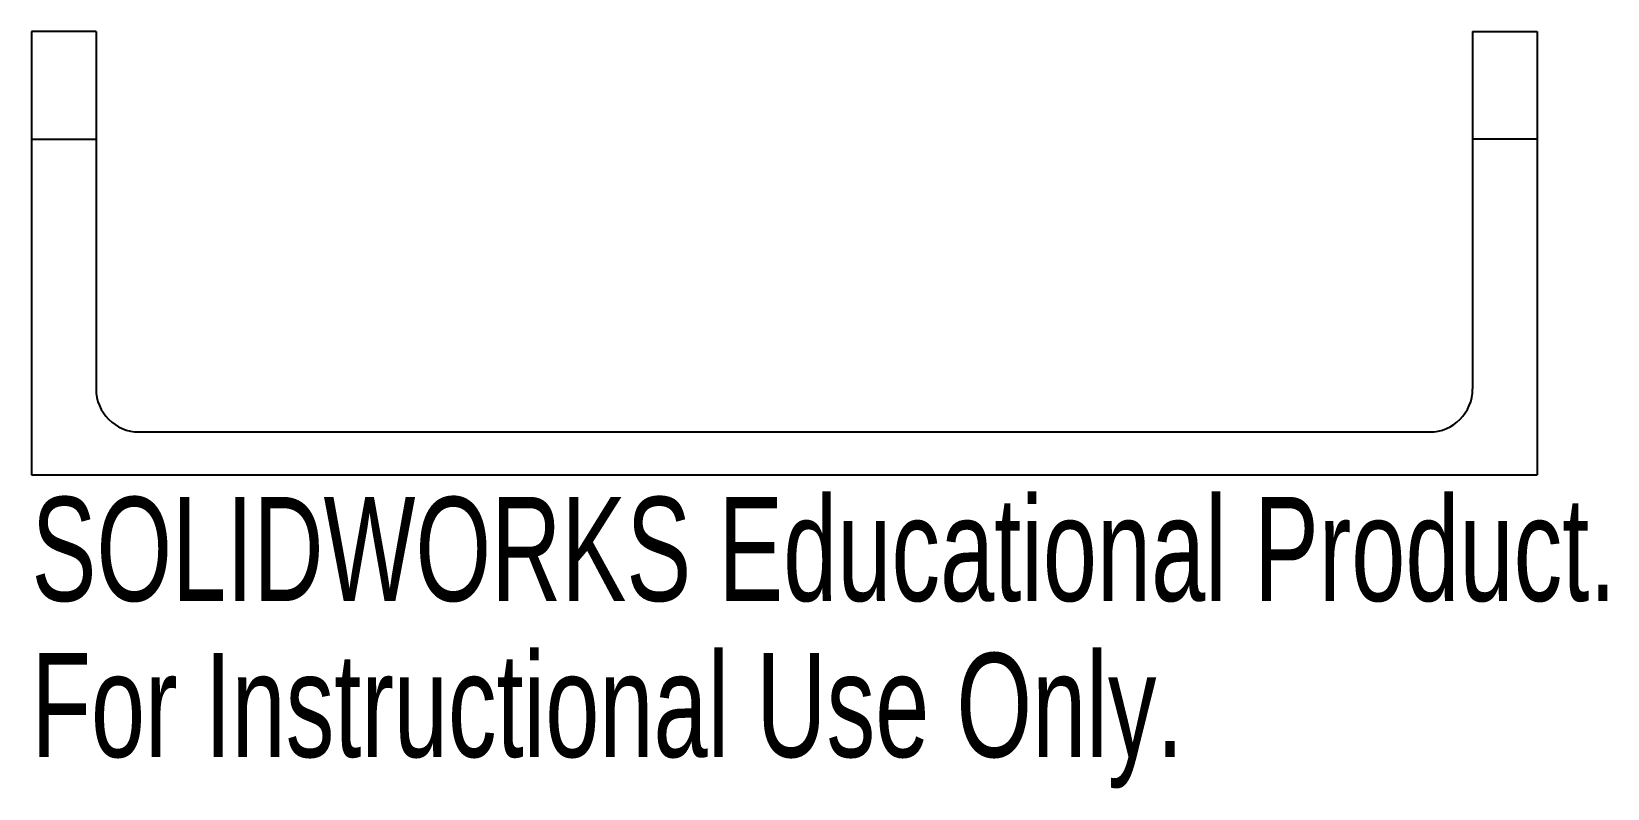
# Paper-space layout '_Back' of a CAD drawing. Header units: millimetres. Extents: x -71.4 to 1.9, y -14.6 to 20.6.
import ezdxf

# ---------------------------------------------------------------- set-up
doc = ezdxf.new("R2010")
doc.units = ezdxf.units.MM
doc.styles.add('SLDTEXTSTYLE0', font='TXT', dxfattribs={"width": 0.7})

psp = doc.layouts.new('_Back')

# ---------------------------------------------------------------- linework, layer by layer
at = {"color": 7, "linetype": 'Continuous', "lineweight": 25}
for p, q in [((-71.364, 20.6), (-71.364, 0)), ((-68.364, 20.6), (-71.364, 20.6)), ((-68.364, 20.6), (-68.364, 4)), ((-4.364, 20.6), (-4.364, 4)), ((-4.364, 20.6), (-1.364, 20.6)), ((-1.364, 20.6), (-1.364, 0)), ((-71.364, 15.6), (-68.364, 15.6)), ((-1.364, 15.6), (-4.364, 15.6)), ((-66.364, 2), (-6.364, 2)), ((-71.364, 0), (-1.364, 0))]:
    psp.add_line(p, q, dxfattribs=at)
for centre, start, end in [((-66.364, 4), 180, 270), ((-6.364, 4), 270, 0)]:
    psp.add_arc(centre, 2, start, end, dxfattribs=at)

# ---------------------------------------------------------------- texts
at = {"color": 7, "linetype": 'Continuous', "char_height": 4.83362, "attachment_point": 1, "style": 'SLDTEXTSTYLE0'}
for s, insert in [('SOLIDWORKS Educational Product.', (-71.364, -1.02)), ('For Instructional Use Only.', (-71.364, -8.27))]:
    psp.add_mtext(s, dxfattribs=dict(at, insert=insert))

doc.saveas('drawing.dxf')
